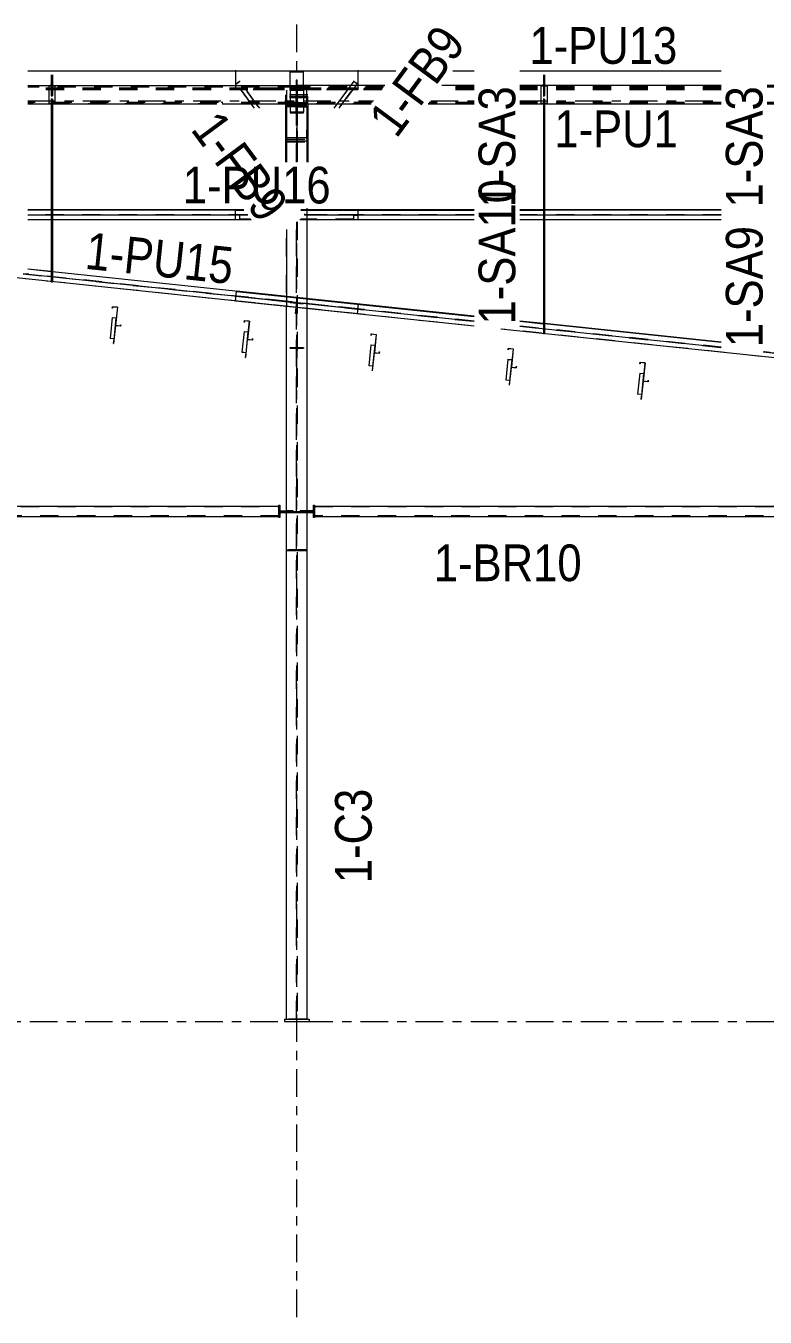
# Model space of a CAD drawing. Header units: millimetres. Extents: x -49 to 1122, y -181 to 639.
# Drawn here: x 793.6 to 874.1, y 427.7 to 568.4 of the extents above; entities that cross this region are included whole.
import ezdxf

# ---------------------------------------------------------------- set-up
doc = ezdxf.new("R2010")
doc.units = ezdxf.units.MM
for name, pattern in [('XKITLINE00', [0]), ('XKITLINE02', [4, 2, -2]), ('XKITLINE03', [6, 3, -1, 1, -1])]:
    doc.linetypes.add(name, pattern=pattern)
for name, color, linetype, lineweight in [('Part', 2, 'Continuous', 0), ('PartMark', 7, 'Continuous', 0), ('S-grid', 1, 'Continuous', 0)]:
    doc.layers.add(name, color=color, linetype=linetype, lineweight=lineweight)
doc.styles.add('ARIAL', font='ARIAL.TTF')

# ---------------------------------------------------------------- blocks, each defined once
blk = doc.blocks.new('*A280')
at = {"layer": 'Part'}
blk.add_hatch(color=3, dxfattribs=at).paths.add_polyline_path([(861.3, 529.63), (861.32, 529.77), (861.34, 529.77), (861.32, 529.61), (860.77, 529.66), (860.98, 531.66), (860.47, 531.71), (860.45, 531.56), (860.43, 531.57), (860.45, 531.73), (861, 531.67), (860.79, 529.68)], flags=17)
blk = doc.blocks.new('*A281')
at = {"layer": 'Part'}
blk.add_hatch(color=3, dxfattribs=at).paths.add_polyline_path([(846.94, 531.14), (846.95, 531.29), (846.97, 531.29), (846.96, 531.12), (846.4, 531.18), (846.61, 533.17), (846.1, 533.23), (846.09, 533.08), (846.07, 533.08), (846.08, 533.25), (846.64, 533.19), (846.43, 531.2)], flags=17)
blk = doc.blocks.new('*A282')
at = {"layer": 'Part'}
blk.add_hatch(color=3, dxfattribs=at).paths.add_polyline_path([(832.02, 532.72), (832.04, 532.86), (832.06, 532.86), (832.04, 532.69), (831.49, 532.75), (831.7, 534.74), (831.18, 534.8), (831.17, 534.65), (831.15, 534.65), (831.17, 534.82), (831.72, 534.76), (831.51, 532.77)], flags=17)
blk = doc.blocks.new('*A283')
at = {"layer": 'Part'}
blk.add_hatch(color=3, dxfattribs=at).paths.add_polyline_path([(818.21, 534.17), (818.22, 534.32), (818.24, 534.32), (818.23, 534.15), (817.67, 534.21), (817.88, 536.2), (817.37, 536.26), (817.36, 536.11), (817.34, 536.11), (817.35, 536.28), (817.91, 536.22), (817.7, 534.23)], flags=17)
blk = doc.blocks.new('*A284')
at = {"layer": 'Part'}
blk.add_hatch(color=3, dxfattribs=at).paths.add_polyline_path([(803.84, 535.69), (803.86, 535.83), (803.88, 535.83), (803.86, 535.67), (803.31, 535.73), (803.52, 537.72), (803.01, 537.77), (802.99, 537.62), (802.97, 537.63), (802.99, 537.79), (803.54, 537.73), (803.33, 535.74)], flags=17)
blk = doc.blocks.new('*A388')
at = {"layer": 'Part'}
blk.add_hatch(color=3, dxfattribs=at).paths.add_polyline_path([(802.72, 534.33), (802.72, 534.36), (803.16, 534.31), (803.1, 533.78), (803.08, 533.78), (803.14, 534.29)], flags=17)
blk = doc.blocks.new('*A412')
at = {"layer": 'Part'}
blk.add_hatch(color=3, dxfattribs=at).paths.add_polyline_path([(817.08, 532.82), (817.08, 532.84), (817.52, 532.8), (817.47, 532.26), (817.45, 532.26), (817.5, 532.77)], flags=17)
blk = doc.blocks.new('*A413')
at = {"layer": 'Part'}
blk.add_hatch(color=3, dxfattribs=at).paths.add_polyline_path([(830.89, 531.36), (830.9, 531.39), (831.34, 531.34), (831.28, 530.81), (831.26, 530.81), (831.31, 531.32)], flags=17)
blk = doc.blocks.new('*A414')
at = {"layer": 'Part'}
blk.add_hatch(color=3, dxfattribs=at).paths.add_polyline_path([(845.81, 529.79), (845.81, 529.81), (846.25, 529.77), (846.2, 529.23), (846.18, 529.23), (846.23, 529.74)], flags=17)
blk = doc.blocks.new('*A415')
at = {"layer": 'Part'}
blk.add_hatch(color=3, dxfattribs=at).paths.add_polyline_path([(860.17, 528.27), (860.18, 528.3), (860.62, 528.25), (860.56, 527.72), (860.54, 527.72), (860.59, 528.23)], flags=17)
blk = doc.blocks.new('*A1700')
at = {"layer": 'S-grid', "color": 1, "linetype": 'XKITLINE03', "lineweight": 0}
for p, q in [((793.77, 560.22), (831.42, 560.22)), ((837.64, 560.22), (842.36, 560.22)), ((847.36, 560.22), (869.29, 560.22))]:
    blk.add_line(p, q, dxfattribs=at)
blk = doc.blocks.new('*A1701')
at = {"layer": 'S-grid', "color": 1, "linetype": 'XKITLINE03', "lineweight": 0}
blk.add_line((-10, 459.94), (1095.78, 459.94), dxfattribs=at)
blk = doc.blocks.new('*A1703')
at = {"layer": 'S-grid', "color": 1, "linetype": 'XKITLINE03', "lineweight": 0}
for p, q in [((793.77, 560.22), (831.42, 560.22)), ((837.64, 560.22), (842.36, 560.22)), ((847.36, 560.22), (869.29, 560.22))]:
    blk.add_line(p, q, dxfattribs=at)
blk = doc.blocks.new('*A1704')
at = {"layer": 'S-grid', "color": 1, "linetype": 'XKITLINE03', "lineweight": 0}
blk.add_line((-10, 459.94), (1096.06, 459.94), dxfattribs=at)
blk = doc.blocks.new('*A1716')
at = {"layer": 'Part', "color": 2, "linetype": 'XKITLINE00', "lineweight": 0}
for p, q in [((860.43, 531.57), (860.45, 531.73)), ((860.45, 531.73), (861, 531.67)), ((860.47, 531.71), (860.45, 531.56)), ((860.98, 531.66), (860.47, 531.71)), ((860.45, 531.56), (860.43, 531.57)), ((860.98, 531.66), (860.77, 529.66)), ((861, 531.67), (860.79, 529.68)), ((861.32, 529.61), (860.77, 529.66)), ((860.79, 529.68), (861.3, 529.63)), ((861.3, 529.63), (861.32, 529.77)), ((861.32, 529.77), (861.34, 529.77)), ((861.34, 529.77), (861.32, 529.61))]:
    blk.add_line(p, q, dxfattribs=at)
blk = doc.blocks.new('*A1717')
at = {"layer": 'Part', "color": 2, "linetype": 'XKITLINE00', "lineweight": 0}
for p, q in [((846.07, 533.08), (846.08, 533.25)), ((846.08, 533.25), (846.64, 533.19)), ((846.1, 533.23), (846.09, 533.08)), ((846.61, 533.17), (846.1, 533.23)), ((846.61, 533.17), (846.4, 531.18)), ((846.64, 533.19), (846.43, 531.2)), ((846.09, 533.08), (846.07, 533.08)), ((846.96, 531.12), (846.4, 531.18)), ((846.43, 531.2), (846.94, 531.14)), ((846.94, 531.14), (846.95, 531.29)), ((846.95, 531.29), (846.97, 531.29)), ((846.97, 531.29), (846.96, 531.12))]:
    blk.add_line(p, q, dxfattribs=at)
blk = doc.blocks.new('*A1718')
at = {"layer": 'Part', "color": 2, "linetype": 'XKITLINE00', "lineweight": 0}
for p, q in [((831.15, 534.65), (831.17, 534.82)), ((831.17, 534.65), (831.15, 534.65)), ((831.17, 534.82), (831.72, 534.76)), ((831.18, 534.8), (831.17, 534.65)), ((831.7, 534.74), (831.18, 534.8)), ((831.7, 534.74), (831.49, 532.75)), ((831.72, 534.76), (831.51, 532.77)), ((832.04, 532.69), (831.49, 532.75)), ((831.51, 532.77), (832.02, 532.72)), ((832.02, 532.72), (832.04, 532.86)), ((832.04, 532.86), (832.06, 532.86)), ((832.06, 532.86), (832.04, 532.69))]:
    blk.add_line(p, q, dxfattribs=at)
blk = doc.blocks.new('*A1719')
at = {"layer": 'Part', "color": 2, "linetype": 'XKITLINE00', "lineweight": 0}
for p, q in [((817.34, 536.11), (817.35, 536.28)), ((817.36, 536.11), (817.34, 536.11)), ((817.35, 536.28), (817.91, 536.22)), ((817.37, 536.26), (817.36, 536.11)), ((817.88, 536.2), (817.37, 536.26)), ((817.88, 536.2), (817.67, 534.21)), ((817.91, 536.22), (817.7, 534.23)), ((818.23, 534.15), (817.67, 534.21)), ((817.7, 534.23), (818.21, 534.17)), ((818.21, 534.17), (818.22, 534.32)), ((818.22, 534.32), (818.24, 534.32)), ((818.24, 534.32), (818.23, 534.15))]:
    blk.add_line(p, q, dxfattribs=at)
blk = doc.blocks.new('*A1720')
at = {"layer": 'Part', "color": 2, "linetype": 'XKITLINE00', "lineweight": 0}
for p, q in [((802.97, 537.63), (802.99, 537.79)), ((802.99, 537.62), (802.97, 537.63)), ((802.99, 537.79), (803.54, 537.73)), ((803.01, 537.77), (802.99, 537.62)), ((803.52, 537.72), (803.01, 537.77)), ((803.52, 537.72), (803.31, 535.73)), ((803.54, 537.73), (803.33, 535.74)), ((803.86, 535.67), (803.31, 535.73)), ((803.33, 535.74), (803.84, 535.69)), ((803.84, 535.69), (803.86, 535.83)), ((803.86, 535.83), (803.88, 535.83)), ((803.88, 535.83), (803.86, 535.67))]:
    blk.add_line(p, q, dxfattribs=at)
blk = doc.blocks.new('*A2128')
at = {"layer": 'Part', "color": 2, "linetype": 'XKITLINE00', "lineweight": 0}
for p, q in [((829.63, 537), (742.02, 546.24)), ((796.32, 541.61), (793.77, 541.88)), ((796.32, 541.59), (793.77, 541.86)), ((829.74, 538.08), (796.46, 541.59)), ((829.74, 538.06), (796.46, 541.57)), ((793.47, 541.37), (829.69, 537.55)), ((829.74, 538.06), (829.63, 537)), ((829.74, 538.08), (829.74, 538.06))]:
    blk.add_line(p, q, dxfattribs=at)
at = {"layer": 'Part', "color": 7, "linetype": 'XKITLINE02', "lineweight": 0}
for p, q in [((829.63, 537.02), (742.04, 546.25)), ((796.46, 541.59), (796.32, 541.61)), ((796.46, 541.57), (796.32, 541.59)), ((793.27, 541.37), (829.68, 537.53)), ((829.68, 537.53), (793.27, 541.37)), ((829.69, 537.55), (793.47, 541.37))]:
    blk.add_line(p, q, dxfattribs=at)
blk = doc.blocks.new('*A2129')
at = {"layer": 'Part', "color": 2, "linetype": 'XKITLINE00', "lineweight": 0}
for p, q in [((793.77, 563.49), (829.72, 563.49)), ((829.72, 563.54), (829.72, 563.49)), ((829.72, 563.49), (829.72, 561.88))]:
    blk.add_line(p, q, dxfattribs=at)
at = {"layer": 'Part', "color": 7, "linetype": 'XKITLINE02', "lineweight": 0}
for p, q in [((793.77, 563.47), (829.72, 563.47)), ((829.72, 561.59), (793.77, 561.59)), ((829.72, 561.59), (793.77, 561.59)), ((829.72, 561.5), (793.77, 561.5)), ((829.72, 561.48), (793.77, 561.48)), ((829.72, 561.45), (793.77, 561.45)), ((829.72, 561.42), (793.77, 561.42)), ((829.72, 561.88), (829.72, 561.42))]:
    blk.add_line(p, q, dxfattribs=at)
blk = doc.blocks.new('*A2130')
at = {"layer": 'Part', "color": 2, "linetype": 'XKITLINE00', "lineweight": 0}
for p, q in [((796.32, 548.33), (793.77, 548.33)), ((796.32, 548.31), (793.77, 548.31)), ((793.77, 547.8), (817.67, 547.8)), ((818.09, 547.24), (793.77, 547.24)), ((817.28, 548.33), (796.46, 548.33)), ((817.29, 548.31), (796.46, 548.31)), ((829.72, 547.24), (823.38, 547.24)), ((829.72, 548.33), (823.5, 548.33)), ((829.72, 548.31), (823.51, 548.31)), ((823.9, 547.8), (829.72, 547.8)), ((829.72, 548.33), (829.72, 548.31)), ((829.72, 548.31), (829.72, 547.24))]:
    blk.add_line(p, q, dxfattribs=at)
at = {"layer": 'Part', "color": 7, "linetype": 'XKITLINE02', "lineweight": 0}
for p, q in [((796.46, 548.33), (793.77, 548.33)), ((817.67, 547.8), (793.77, 547.8)), ((793.77, 547.78), (817.69, 547.78)), ((817.69, 547.78), (793.77, 547.78)), ((818.07, 547.26), (793.77, 547.26)), ((796.46, 548.31), (796.32, 548.31)), ((829.72, 547.26), (823.41, 547.26)), ((829.72, 547.8), (823.9, 547.8)), ((823.91, 547.78), (829.72, 547.78)), ((829.72, 547.78), (823.91, 547.78))]:
    blk.add_line(p, q, dxfattribs=at)
blk = doc.blocks.new('*A2131')
at = {"layer": 'Part', "color": 2, "linetype": 'XKITLINE00', "lineweight": 0}
for p, q in [((744.99, 516.06), (821.12, 516.06)), ((744.99, 514.94), (821.12, 514.94))]:
    blk.add_line(p, q, dxfattribs=at)
at = {"layer": 'Part', "color": 7, "linetype": 'XKITLINE02', "lineweight": 0}
for p, q in [((744.99, 516.06), (744.99, 514.94)), ((744.99, 516.01), (821.12, 516.01)), ((821.12, 514.99), (744.99, 514.99)), ((821.12, 516.06), (821.12, 514.94))]:
    blk.add_line(p, q, dxfattribs=at)
blk = doc.blocks.new('*A2132')
at = {"layer": 'Part', "color": 2, "linetype": 'XKITLINE00', "lineweight": 0}
for p, q in [((743.11, 561.88), (743.11, 561.75)), ((743.11, 561.88), (752.64, 561.88)), ((758.87, 561.88), (762.11, 561.88)), ((767.11, 561.88), (788.77, 561.88)), ((793.77, 561.88), (823, 561.88)), ((823, 561.88), (823, 561.75)), ((751.15, 559.86), (743.78, 559.86)), ((762.11, 559.86), (757.37, 559.86)), ((788.77, 559.86), (767.11, 559.86)), ((814.32, 559.86), (793.77, 559.86)), ((822.33, 559.86), (814.97, 559.86))]:
    blk.add_line(p, q, dxfattribs=at)
at = {"layer": 'Part', "color": 7, "linetype": 'XKITLINE02', "lineweight": 0}
for p, q in [((752.63, 561.86), (743.11, 561.86)), ((743.11, 561.75), (743.11, 559.86)), ((752.52, 561.71), (743.11, 561.71)), ((762.11, 561.71), (758.74, 561.71)), ((762.11, 561.86), (758.85, 561.86)), ((788.77, 561.86), (767.11, 561.86)), ((788.77, 561.71), (767.11, 561.71)), ((823, 561.86), (793.77, 561.86)), ((823, 561.71), (793.77, 561.71)), ((823, 561.75), (823, 559.86)), ((751.27, 560.02), (743.11, 560.02)), ((751.16, 559.88), (743.11, 559.88)), ((743.78, 559.86), (743.11, 559.86)), ((762.11, 559.88), (757.38, 559.88)), ((762.11, 560.02), (757.49, 560.02)), ((788.77, 560.02), (767.11, 560.02)), ((788.77, 559.88), (767.11, 559.88)), ((814.55, 560.02), (793.77, 560.02)), ((814.35, 559.88), (793.77, 559.88)), ((823, 560.02), (814.84, 560.02)), ((823, 559.88), (814.95, 559.88)), ((823, 559.86), (822.33, 559.86))]:
    blk.add_line(p, q, dxfattribs=at)
blk = doc.blocks.new('*A2229')
at = {"layer": 'Part', "color": 2, "linetype": 'XKITLINE00', "lineweight": 0}
for p, q in [((802.96, 536.62), (802.72, 534.33)), ((802.96, 536.62), (803.4, 536.57)), ((803.31, 535.73), (803.1, 533.78)), ((802.72, 534.36), (803.16, 534.31)), ((803.14, 534.29), (802.72, 534.33)), ((803.14, 534.29), (803.08, 533.78)), ((803.08, 533.78), (803.1, 533.78))]:
    blk.add_line(p, q, dxfattribs=at)
at = {"layer": 'Part', "color": 7, "linetype": 'XKITLINE02', "lineweight": 0}
for p, q in [((802.95, 536.6), (803.37, 536.56)), ((803.37, 536.56), (803.14, 534.29)), ((803.4, 536.57), (803.31, 535.73)), ((803.34, 536.21), (803.36, 536.21))]:
    blk.add_line(p, q, dxfattribs=at)
blk = doc.blocks.new('*A2230')
at = {"layer": 'Part', "color": 2, "linetype": 'XKITLINE00', "lineweight": 0}
for p, q in [((796.32, 548.34), (796.32, 547.8)), ((796.34, 548.34), (796.32, 548.34)), ((796.32, 548.34), (796.34, 548.33)), ((796.32, 547.24), (796.32, 541.07)), ((796.39, 548.35), (796.34, 548.34)), ((796.34, 548.33), (796.39, 548.33)), ((796.44, 548.34), (796.39, 548.35)), ((796.39, 548.33), (796.44, 548.33)), ((796.44, 548.33), (796.46, 548.34)), ((796.46, 548.34), (796.44, 548.34)), ((796.46, 548.34), (796.46, 547.8)), ((796.46, 547.24), (796.46, 541.05)), ((796.32, 540.5), (796.32, 540.51)), ((796.34, 540.49), (796.32, 540.5)), ((796.39, 540.49), (796.34, 540.49)), ((796.44, 540.49), (796.39, 540.49)), ((796.44, 540.49), (796.44, 540.5))]:
    blk.add_line(p, q, dxfattribs=at)
at = {"layer": 'Part', "color": 7, "linetype": 'XKITLINE02', "lineweight": 0}
for p, q in [((796.32, 547.8), (796.32, 547.24)), ((796.46, 547.8), (796.46, 547.24)), ((796.32, 541.07), (796.32, 540.51)), ((796.32, 540.5), (796.34, 540.51)), ((796.34, 540.51), (796.39, 540.51)), ((796.39, 540.51), (796.44, 540.51)), ((796.44, 540.51), (796.46, 540.5)), ((796.44, 540.5), (796.46, 540.5)), ((796.46, 541.05), (796.46, 540.5))]:
    blk.add_line(p, q, dxfattribs=at)
blk = doc.blocks.new('*A2246')
at = {"layer": 'Part', "color": 7, "linetype": 'XKITLINE02', "lineweight": 0}
for p, q in [((796.32, 561.89), (796.32, 562.04)), ((796.34, 561.94), (796.32, 561.89)), ((796.32, 561.89), (796.34, 561.85)), ((796.39, 561.96), (796.34, 561.94)), ((796.34, 561.85), (796.39, 561.83)), ((796.44, 561.94), (796.39, 561.96)), ((796.39, 561.83), (796.44, 561.85)), ((796.46, 561.89), (796.44, 561.94)), ((796.44, 561.85), (796.46, 561.89)), ((796.46, 561.89), (796.46, 562.04))]:
    blk.add_line(p, q, dxfattribs=at)
blk = doc.blocks.new('*A2250')
at = {"layer": 'Part', "color": 7, "linetype": 'XKITLINE02', "lineweight": 0}
for p, q in [((796.32, 563.04), (796.32, 562.98)), ((796.46, 563.04), (796.46, 562.98)), ((796.32, 561.88), (796.32, 560.79)), ((796.46, 561.88), (796.46, 560.79)), ((796.34, 560.84), (796.32, 560.79)), ((796.32, 560.79), (796.34, 560.74)), ((796.39, 560.85), (796.34, 560.84)), ((796.34, 560.74), (796.39, 560.72)), ((796.44, 560.84), (796.39, 560.85)), ((796.39, 560.72), (796.44, 560.74)), ((796.46, 560.79), (796.44, 560.84)), ((796.44, 560.74), (796.46, 560.79))]:
    blk.add_line(p, q, dxfattribs=at)
at = {"layer": 'Part', "color": 2, "linetype": 'XKITLINE00', "lineweight": 0}
for p, q in [((796.32, 562.98), (796.32, 561.88)), ((796.46, 562.98), (796.46, 561.88))]:
    blk.add_line(p, q, dxfattribs=at)
blk = doc.blocks.new('*A2251')
at = {"layer": 'Part', "color": 7, "linetype": 'XKITLINE02', "lineweight": 0}
for p, q in [((796.32, 560.41), (796.32, 559.86)), ((796.34, 560.41), (796.32, 560.41)), ((796.32, 560.41), (796.34, 560.4)), ((796.39, 560.42), (796.34, 560.41)), ((796.34, 560.4), (796.39, 560.4)), ((796.44, 560.41), (796.39, 560.42)), ((796.39, 560.4), (796.44, 560.4)), ((796.44, 560.4), (796.46, 560.41)), ((796.46, 560.41), (796.44, 560.41)), ((796.46, 560.41), (796.46, 559.86)), ((796.32, 548.34), (796.32, 547.24)), ((796.34, 547.23), (796.32, 547.24)), ((796.32, 547.24), (796.34, 547.24)), ((796.34, 547.24), (796.39, 547.24)), ((796.39, 547.23), (796.34, 547.23)), ((796.39, 547.24), (796.44, 547.24)), ((796.44, 547.23), (796.39, 547.23)), ((796.46, 547.24), (796.44, 547.23)), ((796.44, 547.24), (796.46, 547.24)), ((796.46, 548.34), (796.46, 547.24))]:
    blk.add_line(p, q, dxfattribs=at)
at = {"layer": 'Part', "color": 2, "linetype": 'XKITLINE00', "lineweight": 0}
for p, q in [((796.32, 559.86), (796.32, 548.34)), ((796.46, 559.86), (796.46, 548.34))]:
    blk.add_line(p, q, dxfattribs=at)
blk = doc.blocks.new('*A2252')
at = {"layer": 'Part', "color": 7, "linetype": 'XKITLINE02', "lineweight": 0}
for p, q in [((796.72, 561.82), (796.06, 561.82)), ((796.06, 561.82), (796.06, 559.91)), ((796.72, 561.82), (796.72, 559.91)), ((796.72, 559.91), (796.06, 559.91))]:
    blk.add_line(p, q, dxfattribs=at)
blk = doc.blocks.new('*A2346')
at = {"layer": 'S-grid', "color": 1, "linetype": 'XKITLINE03', "lineweight": 0}
for p, q in [((823.06, 553.53), (823.06, 621.33)), ((823.06, 427.72), (823.06, 547))]:
    blk.add_line(p, q, dxfattribs=at)
blk = doc.blocks.new('*A2347')
at = {"layer": 'Part', "color": 7, "linetype": 'XKITLINE02', "lineweight": 0}
for p, q in [((821.94, 561.39), (821.94, 559.86)), ((823.01, 561.25), (823.01, 556.18)), ((823.1, 556.18), (823.1, 561.25)), ((824.17, 559.86), (824.17, 561.39)), ((824.17, 559.99), (821.94, 559.99)), ((821.94, 559.86), (823.01, 559.86)), ((823.1, 559.86), (824.17, 559.86)), ((821.94, 556.05), (821.94, 557.07)), ((824.17, 556.05), (824.17, 557.07)), ((823.01, 556.18), (821.94, 556.18)), ((821.94, 556.05), (824.17, 556.05)), ((824.17, 556.18), (823.1, 556.18))]:
    blk.add_line(p, q, dxfattribs=at)
blk = doc.blocks.new('*A2348')
at = {"layer": 'Part', "color": 2, "linetype": 'XKITLINE00', "lineweight": 0}
for p, q in [((821.94, 559.68), (821.94, 553.53)), ((822.33, 559.68), (821.94, 559.68)), ((824.17, 559.68), (823.78, 559.68)), ((824.17, 559.68), (824.17, 553.53)), ((824.17, 548.53), (824.17, 548.33)), ((824.17, 547.24), (824.17, 538.67)), ((821.94, 546.18), (821.94, 538.9)), ((821.94, 460.17), (821.94, 537.81)), ((824.17, 537.57), (824.17, 460.17))]:
    blk.add_line(p, q, dxfattribs=at)
at = {"layer": 'Part', "color": 7, "linetype": 'XKITLINE02', "lineweight": 0}
for p, q in [((823.01, 559.55), (821.94, 559.55)), ((823.78, 559.68), (822.33, 559.68)), ((823.01, 553.53), (823.01, 559.55)), ((823.11, 559.55), (823.11, 553.53)), ((823.11, 559.55), (824.17, 559.55)), ((821.94, 555.86), (823.01, 555.86)), ((821.94, 555.73), (824.17, 555.73)), ((823.11, 555.86), (824.17, 555.86)), ((824.17, 548.33), (824.17, 547.24)), ((823.01, 460.17), (823.01, 546.97)), ((823.11, 547.04), (823.11, 460.17)), ((821.94, 538.9), (821.94, 537.81)), ((824.17, 538.67), (824.17, 537.57)), ((824.17, 460.17), (821.94, 460.17))]:
    blk.add_line(p, q, dxfattribs=at)
blk = doc.blocks.new('*A2349')
at = {"layer": 'Part', "color": 7, "linetype": 'XKITLINE02', "lineweight": 0}
for p, q in [((823.01, 556.93), (823.01, 553.53)), ((823.01, 556.07), (823.1, 556.07)), ((823.01, 555.95), (823.1, 555.95)), ((823.1, 556.93), (823.1, 553.53)), ((821.94, 553.94), (821.94, 553.53)), ((824.17, 553.94), (824.17, 553.53))]:
    blk.add_line(p, q, dxfattribs=at)
blk = doc.blocks.new('*A2350')
at = {"layer": 'Part', "color": 7, "linetype": 'XKITLINE02', "lineweight": 0}
for p, q in [((821.83, 560.88), (821.83, 553.53)), ((824.28, 560.88), (821.83, 560.88)), ((824.28, 560.7), (821.83, 560.7)), ((824.28, 553.53), (824.28, 560.88))]:
    blk.add_line(p, q, dxfattribs=at)
blk = doc.blocks.new('*A2351')
at = {"layer": 'Part', "color": 7, "linetype": 'XKITLINE02', "lineweight": 0}
for p, q in [((821.83, 560.7), (821.83, 559.86)), ((824.28, 560.7), (821.83, 560.7)), ((824.28, 560.53), (821.83, 560.53)), ((824.28, 559.86), (824.28, 560.7))]:
    blk.add_line(p, q, dxfattribs=at)
at = {"layer": 'Part', "color": 2, "linetype": 'XKITLINE00', "lineweight": 0}
for p, q in [((821.83, 559.86), (821.83, 553.53)), ((824.28, 559.86), (824.28, 553.53))]:
    blk.add_line(p, q, dxfattribs=at)
blk = doc.blocks.new('*A2352')
at = {"layer": 'Part', "color": 7, "linetype": 'XKITLINE02', "lineweight": 0}
for p, q in [((849.91, 560.41), (849.91, 559.86)), ((849.93, 560.41), (849.91, 560.41)), ((849.91, 560.41), (849.93, 560.4)), ((849.98, 560.42), (849.93, 560.41)), ((849.93, 560.4), (849.98, 560.4)), ((850.03, 560.41), (849.98, 560.42)), ((849.98, 560.4), (850.03, 560.4)), ((850.03, 560.4), (850.05, 560.41)), ((850.05, 560.41), (850.03, 560.41)), ((850.05, 560.41), (850.05, 559.86)), ((849.91, 548.34), (849.91, 547.24)), ((849.93, 547.23), (849.91, 547.24)), ((849.91, 547.24), (849.93, 547.24)), ((849.93, 547.24), (849.98, 547.24)), ((849.98, 547.23), (849.93, 547.23)), ((849.98, 547.24), (850.03, 547.24)), ((850.03, 547.23), (849.98, 547.23)), ((850.05, 547.24), (850.03, 547.23)), ((850.03, 547.24), (850.05, 547.24)), ((850.05, 548.34), (850.05, 547.24))]:
    blk.add_line(p, q, dxfattribs=at)
at = {"layer": 'Part', "color": 2, "linetype": 'XKITLINE00', "lineweight": 0}
for p, q in [((849.91, 559.86), (849.91, 548.34)), ((850.05, 559.86), (850.05, 548.34))]:
    blk.add_line(p, q, dxfattribs=at)
blk = doc.blocks.new('*A2416')
at = {"layer": 'Part', "color": 2, "linetype": 'XKITLINE00', "lineweight": 0}
for p, q in [((816.37, 538.4), (816.48, 539.46)), ((816.43, 538.95), (842.36, 536.21)), ((842.36, 536.75), (816.48, 539.48)), ((816.48, 539.48), (816.48, 539.46)), ((816.48, 539.46), (842.36, 536.73)), ((842.36, 535.65), (816.37, 538.4)), ((849.91, 535.95), (847.36, 536.22)), ((847.36, 536.2), (849.91, 535.93)), ((869.29, 533.91), (850.05, 535.94)), ((869.29, 533.89), (850.05, 535.92)), ((909.37, 528.59), (845.29, 535.35)), ((847.36, 535.68), (869.29, 533.37)), ((874.03, 532.87), (910.39, 529.04))]:
    blk.add_line(p, q, dxfattribs=at)
at = {"layer": 'Part', "color": 7, "linetype": 'XKITLINE02', "lineweight": 0}
for p, q in [((816.42, 538.93), (842.36, 536.19)), ((842.36, 536.19), (816.42, 538.93)), ((842.36, 536.21), (816.43, 538.95)), ((842.36, 535.67), (816.37, 538.42)), ((850.05, 535.94), (849.91, 535.95)), ((850.05, 535.92), (849.91, 535.93)), ((909.41, 528.6), (845.48, 535.35)), ((869.29, 533.37), (847.36, 535.68)), ((847.36, 535.66), (869.29, 533.35)), ((869.29, 533.35), (847.36, 535.66)), ((873.84, 532.87), (910.35, 529.02)), ((910.35, 529.02), (873.84, 532.87)), ((910.39, 529.04), (874.03, 532.87))]:
    blk.add_line(p, q, dxfattribs=at)
blk = doc.blocks.new('*A2417')
at = {"layer": 'Part', "color": 2, "linetype": 'XKITLINE00', "lineweight": 0}
for p, q in [((817.28, 548.33), (816.39, 548.33)), ((816.39, 548.33), (816.39, 548.31)), ((816.39, 547.24), (816.39, 548.31)), ((816.39, 548.31), (817.29, 548.31)), ((816.39, 547.8), (817.67, 547.8)), ((818.09, 547.24), (816.39, 547.24)), ((842.36, 547.24), (823.38, 547.24)), ((842.36, 548.33), (823.5, 548.33)), ((823.51, 548.31), (842.36, 548.31)), ((823.9, 547.8), (842.36, 547.8)), ((849.91, 548.33), (847.36, 548.33)), ((847.36, 548.31), (849.91, 548.31)), ((847.36, 547.8), (869.29, 547.8)), ((869.29, 547.24), (847.36, 547.24)), ((869.29, 548.33), (850.05, 548.33)), ((869.29, 548.31), (850.05, 548.31))]:
    blk.add_line(p, q, dxfattribs=at)
at = {"layer": 'Part', "color": 7, "linetype": 'XKITLINE02', "lineweight": 0}
for p, q in [((817.67, 547.8), (816.39, 547.8)), ((816.39, 547.78), (817.69, 547.78)), ((817.69, 547.78), (816.39, 547.78)), ((818.07, 547.26), (816.39, 547.26)), ((842.36, 547.26), (823.41, 547.26)), ((842.36, 547.8), (823.9, 547.8)), ((823.91, 547.78), (842.36, 547.78)), ((842.36, 547.78), (823.91, 547.78)), ((869.29, 547.8), (847.36, 547.8)), ((847.36, 547.78), (869.29, 547.78)), ((869.29, 547.78), (847.36, 547.78)), ((869.29, 547.26), (847.36, 547.26)), ((869.29, 548.33), (849.91, 548.33)), ((850.05, 548.33), (849.91, 548.33)), ((850.05, 548.31), (849.91, 548.31))]:
    blk.add_line(p, q, dxfattribs=at)
blk = doc.blocks.new('*A2418')
at = {"layer": 'Part', "color": 2, "linetype": 'XKITLINE00', "lineweight": 0}
for p, q in [((824.99, 516.06), (901.89, 516.06)), ((824.99, 514.94), (901.89, 514.94))]:
    blk.add_line(p, q, dxfattribs=at)
at = {"layer": 'Part', "color": 7, "linetype": 'XKITLINE02', "lineweight": 0}
for p, q in [((824.99, 516.06), (824.99, 514.94)), ((824.99, 516.01), (901.89, 516.01)), ((901.89, 514.99), (824.99, 514.99)), ((901.89, 516.06), (901.89, 514.94))]:
    blk.add_line(p, q, dxfattribs=at)
blk = doc.blocks.new('*A2419')
at = {"layer": 'Part', "color": 2, "linetype": 'XKITLINE00', "lineweight": 0}
for p, q in [((817.32, 535.1), (817.08, 532.82)), ((817.32, 535.1), (817.76, 535.06)), ((817.67, 534.21), (817.47, 532.26)), ((817.08, 532.84), (817.52, 532.8)), ((817.5, 532.77), (817.08, 532.82)), ((817.5, 532.77), (817.45, 532.26)), ((817.45, 532.26), (817.47, 532.26))]:
    blk.add_line(p, q, dxfattribs=at)
at = {"layer": 'Part', "color": 7, "linetype": 'XKITLINE02', "lineweight": 0}
for p, q in [((817.32, 535.09), (817.74, 535.04)), ((817.74, 535.04), (817.5, 532.77)), ((817.76, 535.06), (817.67, 534.21)), ((817.7, 534.69), (817.72, 534.69))]:
    blk.add_line(p, q, dxfattribs=at)
blk = doc.blocks.new('*A2420')
at = {"layer": 'Part', "color": 2, "linetype": 'XKITLINE00', "lineweight": 0}
for p, q in [((822.33, 533.28), (822.33, 533.33)), ((822.33, 533.33), (823.78, 533.33)), ((822.33, 533.28), (822.33, 533.28)), ((823.78, 533.28), (822.33, 533.28)), ((823.78, 533.33), (823.78, 533.28)), ((823.78, 533.28), (823.78, 533.28))]:
    blk.add_line(p, q, dxfattribs=at)
at = {"layer": 'Part', "color": 7, "linetype": 'XKITLINE02', "lineweight": 0}
for p, q in [((822.33, 533.33), (823.78, 533.33)), ((822.33, 533.28), (823.78, 533.28))]:
    blk.add_line(p, q, dxfattribs=at)
blk = doc.blocks.new('*A2421')
at = {"layer": 'Part', "color": 2, "linetype": 'XKITLINE00', "lineweight": 0}
for p, q in [((823.03, 533.28), (823.03, 532.17)), ((823.08, 533.28), (823.08, 532.17)), ((823.03, 532.17), (823.08, 532.17))]:
    blk.add_line(p, q, dxfattribs=at)
at = {"layer": 'Part', "color": 7, "linetype": 'XKITLINE02', "lineweight": 0}
blk.add_line((823.03, 533.28), (823.08, 533.28), dxfattribs=at)
blk.add_line((823.03, 533.28), (823.08, 533.28), dxfattribs=at)
blk = doc.blocks.new('*A2422')
at = {"layer": 'Part', "color": 2, "linetype": 'XKITLINE00', "lineweight": 0}
for p, q in [((831.13, 533.65), (830.89, 531.36)), ((831.13, 533.65), (831.58, 533.6)), ((831.49, 532.75), (831.28, 530.81)), ((831.31, 531.32), (830.89, 531.36)), ((830.9, 531.39), (831.34, 531.34)), ((831.31, 531.32), (831.26, 530.81)), ((831.26, 530.81), (831.28, 530.81))]:
    blk.add_line(p, q, dxfattribs=at)
at = {"layer": 'Part', "color": 7, "linetype": 'XKITLINE02', "lineweight": 0}
for p, q in [((831.13, 533.63), (831.55, 533.58)), ((831.55, 533.58), (831.31, 531.32)), ((831.58, 533.6), (831.49, 532.75)), ((831.51, 533.24), (831.54, 533.23))]:
    blk.add_line(p, q, dxfattribs=at)
blk = doc.blocks.new('*A2423')
at = {"layer": 'Part', "color": 2, "linetype": 'XKITLINE00', "lineweight": 0}
for p, q in [((846.05, 532.07), (845.81, 529.79)), ((846.05, 532.07), (846.49, 532.03)), ((846.4, 531.18), (846.2, 529.23)), ((845.81, 529.81), (846.25, 529.77)), ((846.23, 529.74), (845.81, 529.79)), ((846.23, 529.74), (846.18, 529.23)), ((846.18, 529.23), (846.2, 529.23))]:
    blk.add_line(p, q, dxfattribs=at)
at = {"layer": 'Part', "color": 7, "linetype": 'XKITLINE02', "lineweight": 0}
for p, q in [((846.05, 532.05), (846.47, 532.01)), ((846.47, 532.01), (846.23, 529.74)), ((846.49, 532.03), (846.4, 531.18)), ((846.43, 531.66), (846.45, 531.66))]:
    blk.add_line(p, q, dxfattribs=at)
blk = doc.blocks.new('*A2424')
at = {"layer": 'Part', "color": 2, "linetype": 'XKITLINE00', "lineweight": 0}
for p, q in [((849.93, 548.35), (849.91, 548.34)), ((849.91, 548.34), (849.91, 547.8)), ((849.91, 548.34), (849.93, 548.34)), ((849.91, 547.24), (849.91, 535.42)), ((849.98, 548.35), (849.93, 548.35)), ((849.93, 548.34), (849.98, 548.34)), ((850.03, 548.35), (849.98, 548.35)), ((849.98, 548.34), (850.03, 548.34)), ((850.05, 548.34), (850.03, 548.35)), ((850.03, 548.34), (850.05, 548.34)), ((850.05, 548.34), (850.05, 547.8)), ((850.05, 547.24), (850.05, 535.4)), ((849.91, 534.86), (849.91, 534.85)), ((849.93, 534.84), (849.91, 534.85)), ((849.98, 534.84), (849.93, 534.84)), ((850.03, 534.84), (849.98, 534.84)), ((850.04, 534.84), (850.03, 534.84))]:
    blk.add_line(p, q, dxfattribs=at)
at = {"layer": 'Part', "color": 7, "linetype": 'XKITLINE02', "lineweight": 0}
for p, q in [((849.91, 547.8), (849.91, 547.24)), ((850.05, 547.8), (850.05, 547.24)), ((849.91, 535.42), (849.91, 534.86)), ((849.91, 534.85), (849.93, 534.85)), ((849.93, 534.85), (849.98, 534.85)), ((849.98, 534.85), (850.03, 534.85)), ((850.03, 534.85), (850.05, 534.85)), ((850.05, 534.85), (850.04, 534.84)), ((850.05, 535.4), (850.05, 534.85))]:
    blk.add_line(p, q, dxfattribs=at)
blk = doc.blocks.new('*A2425')
at = {"layer": 'Part', "color": 2, "linetype": 'XKITLINE00', "lineweight": 0}
for p, q in [((860.42, 530.56), (860.17, 528.27)), ((860.42, 530.56), (860.86, 530.51)), ((860.77, 529.66), (860.56, 527.72)), ((860.59, 528.23), (860.17, 528.27)), ((860.18, 528.3), (860.62, 528.25)), ((860.59, 528.23), (860.54, 527.72)), ((860.54, 527.72), (860.56, 527.72))]:
    blk.add_line(p, q, dxfattribs=at)
at = {"layer": 'Part', "color": 7, "linetype": 'XKITLINE02', "lineweight": 0}
for p, q in [((860.41, 530.54), (860.83, 530.5)), ((860.83, 530.5), (860.59, 528.23)), ((860.86, 530.51), (860.77, 529.66)), ((860.8, 530.15), (860.82, 530.15))]:
    blk.add_line(p, q, dxfattribs=at)
blk = doc.blocks.new('*A2429')
at = {"layer": 'Part', "color": 7, "linetype": 'XKITLINE02', "lineweight": 0}
for p, q in [((829.26, 547.33), (823.5, 547.33)), ((829.62, 547.78), (823.91, 547.78)), ((829.62, 547.76), (823.93, 547.76)), ((829.25, 547.78), (829.25, 547.33)), ((829.62, 547.78), (829.25, 547.78)), ((829.25, 547.33), (829.26, 547.33)), ((829.26, 547.33), (829.26, 547.76)), ((829.26, 547.76), (829.62, 547.76)), ((829.62, 547.76), (829.62, 547.78))]:
    blk.add_line(p, q, dxfattribs=at)
blk = doc.blocks.new('*A2430')
at = {"layer": 'Part', "color": 7, "linetype": 'XKITLINE02', "lineweight": 0}
for p, q in [((817.69, 547.78), (816.49, 547.78)), ((816.49, 547.78), (816.49, 547.76)), ((817.71, 547.76), (816.49, 547.76)), ((816.85, 547.33), (816.85, 547.76)), ((818.02, 547.33), (816.85, 547.33)), ((816.87, 547.33), (816.87, 547.78))]:
    blk.add_line(p, q, dxfattribs=at)
blk = doc.blocks.new('*A2431')
at = {"layer": 'Part', "color": 2, "linetype": 'XKITLINE00', "lineweight": 0}
for p, q in [((823.03, 546.98), (823.03, 546.61)), ((823.03, 546.61), (823.08, 546.61)), ((823.08, 546.61), (823.08, 547.02))]:
    blk.add_line(p, q, dxfattribs=at)
blk = doc.blocks.new('*A2433')
at = {"layer": 'Part', "color": 7, "linetype": 'XKITLINE02', "lineweight": 0}
for p, q in [((823.93, 547.83), (823.87, 547.83)), ((823.87, 547.83), (823.93, 547.83)), ((823.93, 547.78), (823.91, 547.78)), ((823.93, 547.78), (823.91, 547.78)), ((823.93, 547.83), (823.93, 547.83)), ((823.93, 547.83), (823.93, 547.78))]:
    blk.add_line(p, q, dxfattribs=at)
blk = doc.blocks.new('*A2459')
at = {"layer": 'Part', "color": 2, "linetype": 'XKITLINE00', "lineweight": 0}
for p, q in [((821.72, 460.17), (821.72, 459.94)), ((821.72, 460.17), (824.39, 460.17)), ((824.39, 460.17), (824.39, 459.94)), ((821.72, 459.94), (824.39, 459.94))]:
    blk.add_line(p, q, dxfattribs=at)
blk = doc.blocks.new('*A2460')
at = {"layer": 'Part', "color": 7, "linetype": 'XKITLINE02', "lineweight": 0}
for p, q in [((823.01, 553.53), (823.01, 555.63)), ((823.01, 555.63), (823.11, 555.63)), ((823.11, 555.63), (823.11, 553.53)), ((823.01, 555.57), (823.11, 555.57)), ((824.17, 548.53), (824.17, 511.27)), ((821.94, 511.27), (821.94, 546.18)), ((823.01, 511.29), (823.01, 546.97)), ((823.11, 547.04), (823.11, 511.29)), ((824.17, 511.29), (821.94, 511.29)), ((821.94, 511.27), (824.17, 511.27))]:
    blk.add_line(p, q, dxfattribs=at)
blk = doc.blocks.new('*A2461')
at = {"layer": 'Part', "color": 7, "linetype": 'XKITLINE02', "lineweight": 0}
for p, q in [((823.11, 511.29), (824.11, 511.29)), ((823.11, 511.18), (823.11, 511.29)), ((824.11, 511.18), (823.11, 511.18)), ((823.27, 511.29), (823.27, 511.18)), ((824.11, 511.29), (824.11, 511.18))]:
    blk.add_line(p, q, dxfattribs=at)
blk = doc.blocks.new('*A2462')
at = {"layer": 'Part', "color": 7, "linetype": 'XKITLINE02', "lineweight": 0}
for p, q in [((822.01, 511.29), (823.01, 511.29)), ((822.01, 511.18), (822.01, 511.29)), ((823.01, 511.18), (822.01, 511.18)), ((822.84, 511.29), (822.84, 511.18)), ((823.01, 511.29), (823.01, 511.18))]:
    blk.add_line(p, q, dxfattribs=at)
blk = doc.blocks.new('*A2463')
at = {"layer": 'Part', "color": 2, "linetype": 'XKITLINE00', "lineweight": 0}
for p, q in [((821.94, 515.44), (821.34, 515.44)), ((821.34, 515.33), (821.34, 515.44)), ((821.94, 515.33), (821.34, 515.33))]:
    blk.add_line(p, q, dxfattribs=at)
at = {"layer": 'Part', "color": 7, "linetype": 'XKITLINE02', "lineweight": 0}
for p, q in [((823.01, 515.44), (821.94, 515.44)), ((823.01, 515.33), (821.94, 515.33)), ((822.84, 515.44), (822.84, 515.33)), ((823.01, 515.44), (823.01, 515.33))]:
    blk.add_line(p, q, dxfattribs=at)
blk = doc.blocks.new('*A2464')
at = {"layer": 'Part', "color": 2, "linetype": 'XKITLINE00', "lineweight": 0}
for p, q in [((821.23, 515.44), (821.23, 515.56)), ((821.23, 515.56), (821.94, 515.56)), ((821.34, 515.44), (821.23, 515.44))]:
    blk.add_line(p, q, dxfattribs=at)
at = {"layer": 'Part', "color": 7, "linetype": 'XKITLINE02', "lineweight": 0}
for p, q in [((822.67, 515.44), (821.34, 515.44)), ((822.67, 515.56), (821.94, 515.56)), ((822.67, 515.44), (822.67, 515.56))]:
    blk.add_line(p, q, dxfattribs=at)
blk = doc.blocks.new('*A2465')
at = {"layer": 'Part', "color": 2, "linetype": 'XKITLINE00', "lineweight": 0}
for p, q in [((821.12, 514.83), (821.12, 516.17)), ((821.12, 516.17), (821.23, 516.17)), ((821.23, 514.83), (821.12, 514.83)), ((821.23, 516.17), (821.23, 514.83))]:
    blk.add_line(p, q, dxfattribs=at)
blk = doc.blocks.new('*A2466')
at = {"layer": 'Part', "color": 7, "linetype": 'XKITLINE02', "lineweight": 0}
for p, q in [((823.11, 515.44), (823.11, 515.33)), ((824.17, 515.44), (823.11, 515.44)), ((824.17, 515.33), (823.11, 515.33)), ((823.27, 515.44), (823.27, 515.33))]:
    blk.add_line(p, q, dxfattribs=at)
at = {"layer": 'Part', "color": 2, "linetype": 'XKITLINE00', "lineweight": 0}
for p, q in [((824.77, 515.44), (824.17, 515.44)), ((824.77, 515.33), (824.17, 515.33)), ((824.77, 515.44), (824.77, 515.33))]:
    blk.add_line(p, q, dxfattribs=at)
blk = doc.blocks.new('*A2467')
at = {"layer": 'Part', "color": 7, "linetype": 'XKITLINE02', "lineweight": 0}
for p, q in [((823.44, 515.56), (823.44, 515.44)), ((824.17, 515.56), (823.44, 515.56)), ((824.77, 515.44), (823.44, 515.44))]:
    blk.add_line(p, q, dxfattribs=at)
at = {"layer": 'Part', "color": 2, "linetype": 'XKITLINE00', "lineweight": 0}
for p, q in [((824.88, 515.56), (824.17, 515.56)), ((824.88, 515.44), (824.77, 515.44)), ((824.88, 515.56), (824.88, 515.44))]:
    blk.add_line(p, q, dxfattribs=at)
blk = doc.blocks.new('*A2468')
at = {"layer": 'Part', "color": 2, "linetype": 'XKITLINE00', "lineweight": 0}
for p, q in [((824.88, 514.83), (824.88, 516.17)), ((824.88, 516.17), (824.99, 516.17)), ((824.99, 514.83), (824.88, 514.83)), ((824.99, 516.17), (824.99, 514.83))]:
    blk.add_line(p, q, dxfattribs=at)
blk = doc.blocks.new('*A2469')
at = {"layer": 'Part', "color": 7, "linetype": 'XKITLINE02', "lineweight": 0}
for p, q in [((822.34, 538.3), (822.33, 538.25)), ((822.33, 538.25), (823.77, 538.1)), ((822.33, 538.25), (823.77, 538.1)), ((822.34, 538.3), (823.77, 538.15)), ((823.77, 538.15), (822.34, 538.3)), ((823.77, 538.1), (823.77, 538.15))]:
    blk.add_line(p, q, dxfattribs=at)
blk = doc.blocks.new('*A2470')
at = {"layer": 'Part', "color": 2, "linetype": 'XKITLINE00', "lineweight": 0}
for p, q in [((822.97, 537.7), (822.9, 537.07)), ((822.96, 537.06), (823.02, 537.69)), ((822.9, 537.07), (822.96, 537.06))]:
    blk.add_line(p, q, dxfattribs=at)
at = {"layer": 'Part', "color": 7, "linetype": 'XKITLINE02', "lineweight": 0}
for p, q in [((823.02, 538.18), (822.97, 537.7)), ((823.02, 538.18), (823.08, 538.17)), ((823.08, 538.17), (823.02, 538.18)), ((823.02, 537.69), (823.08, 538.17))]:
    blk.add_line(p, q, dxfattribs=at)
blk = doc.blocks.new('*A2474')
at = {"layer": 'Part', "color": 2, "linetype": 'XKITLINE00', "lineweight": 0}
for p, q in [((816.39, 563.54), (816.39, 561.88)), ((816.39, 563.49), (833.84, 563.49)), ((840.06, 563.49), (842.36, 563.49)), ((847.36, 563.49), (869.29, 563.49))]:
    blk.add_line(p, q, dxfattribs=at)
at = {"layer": 'Part', "color": 7, "linetype": 'XKITLINE02', "lineweight": 0}
for p, q in [((816.39, 563.47), (833.83, 563.47)), ((840.05, 563.47), (842.36, 563.47)), ((847.36, 563.47), (869.29, 563.47)), ((816.39, 561.88), (816.39, 561.42)), ((832.43, 561.59), (816.39, 561.59)), ((832.43, 561.59), (816.39, 561.59)), ((832.36, 561.5), (816.39, 561.5)), ((832.35, 561.48), (816.39, 561.48)), ((832.32, 561.45), (816.39, 561.45)), ((832.31, 561.42), (816.39, 561.42)), ((842.36, 561.42), (838.53, 561.42)), ((842.36, 561.45), (838.55, 561.45)), ((842.36, 561.48), (838.57, 561.48)), ((842.36, 561.5), (838.59, 561.5)), ((842.36, 561.59), (838.65, 561.59)), ((842.36, 561.59), (838.65, 561.59)), ((869.29, 561.59), (847.36, 561.59)), ((869.29, 561.59), (847.36, 561.59)), ((869.29, 561.5), (847.36, 561.5)), ((869.29, 561.48), (847.36, 561.48)), ((869.29, 561.45), (847.36, 561.45)), ((869.29, 561.42), (847.36, 561.42))]:
    blk.add_line(p, q, dxfattribs=at)
blk = doc.blocks.new('*A2475')
at = {"layer": 'Part', "color": 2, "linetype": 'XKITLINE00', "lineweight": 0}
for p, q in [((823.11, 561.88), (823.11, 561.75)), ((832.64, 561.88), (823.11, 561.88)), ((842.36, 561.88), (838.87, 561.88)), ((869.29, 561.88), (847.36, 561.88)), ((903, 561.88), (874.29, 561.88)), ((903, 561.88), (903, 559.86)), ((831.15, 559.86), (823.78, 559.86)), ((842.36, 559.86), (837.37, 559.86)), ((869.29, 559.86), (847.36, 559.86)), ((895.1, 559.86), (874.29, 559.86)), ((903, 559.86), (895.74, 559.86))]:
    blk.add_line(p, q, dxfattribs=at)
at = {"layer": 'Part', "color": 7, "linetype": 'XKITLINE02', "lineweight": 0}
for p, q in [((832.63, 561.86), (823.11, 561.86)), ((823.11, 561.75), (823.11, 559.86)), ((832.52, 561.71), (823.11, 561.71)), ((842.36, 561.71), (838.74, 561.71)), ((842.36, 561.86), (838.85, 561.86)), ((869.29, 561.86), (847.36, 561.86)), ((869.29, 561.71), (847.36, 561.71)), ((903, 561.86), (874.29, 561.86)), ((903, 561.71), (874.29, 561.71)), ((831.27, 560.02), (823.11, 560.02)), ((831.16, 559.88), (823.11, 559.88)), ((823.78, 559.86), (823.11, 559.86)), ((842.36, 559.88), (837.38, 559.88)), ((842.36, 560.02), (837.49, 560.02)), ((869.29, 560.02), (847.36, 560.02)), ((869.29, 559.88), (847.36, 559.88)), ((895.33, 560.02), (874.29, 560.02)), ((895.13, 559.88), (874.29, 559.88)), ((903, 560.02), (895.62, 560.02)), ((903, 559.88), (895.73, 559.88))]:
    blk.add_line(p, q, dxfattribs=at)
blk = doc.blocks.new('*A2476')
at = {"layer": 'Part', "color": 7, "linetype": 'XKITLINE02', "lineweight": 0}
for p, q in [((823.03, 561.38), (823.03, 562.48)), ((823.03, 562.48), (823.08, 562.48)), ((823.08, 561.38), (823.03, 561.38)), ((823.08, 562.48), (823.08, 561.38))]:
    blk.add_line(p, q, dxfattribs=at)
blk = doc.blocks.new('*A2477')
at = {"layer": 'Part', "color": 7, "linetype": 'XKITLINE02', "lineweight": 0}
for p, q in [((822.33, 561.37), (822.33, 563.37)), ((823.78, 563.37), (822.33, 563.37)), ((822.33, 563.36), (823.78, 563.36)), ((823.78, 561.37), (823.78, 563.37)), ((822.33, 561.38), (822.33, 561.37)), ((822.33, 561.38), (823.78, 561.38)), ((822.33, 561.37), (823.78, 561.37)), ((823.78, 561.37), (823.78, 561.38))]:
    blk.add_line(p, q, dxfattribs=at)
blk = doc.blocks.new('*A2478')
at = {"layer": 'Part', "color": 7, "linetype": 'XKITLINE02', "lineweight": 0}
for p, q in [((816.49, 562.08), (816.85, 562.34)), ((816.83, 562.33), (816.49, 562.08)), ((816.49, 562.08), (816.49, 562.08)), ((818.14, 559.86), (816.49, 562.08)), ((818.32, 559.61), (816.49, 562.08)), ((816.83, 562.33), (816.83, 562.36)), ((818.84, 559.61), (816.83, 562.33)), ((816.85, 562.34), (816.85, 562.38)), ((818.69, 559.86), (816.85, 562.34))]:
    blk.add_line(p, q, dxfattribs=at)
at = {"layer": 'Part', "color": 2, "linetype": 'XKITLINE00', "lineweight": 0}
for p, q in [((818.47, 559.4), (818.14, 559.86)), ((819.03, 559.4), (818.69, 559.86))]:
    blk.add_line(p, q, dxfattribs=at)
blk = doc.blocks.new('*A2479')
at = {"layer": 'Part', "color": 7, "linetype": 'XKITLINE02', "lineweight": 0}
for p, q in [((827.27, 559.61), (829.28, 562.33)), ((829.26, 562.34), (827.42, 559.86)), ((827.79, 559.61), (829.62, 562.08)), ((829.62, 562.08), (827.97, 559.86)), ((829.26, 562.34), (829.26, 562.38)), ((829.26, 562.34), (829.62, 562.08)), ((829.28, 562.33), (829.28, 562.36)), ((829.62, 562.08), (829.28, 562.33)), ((829.62, 562.08), (829.62, 562.08))]:
    blk.add_line(p, q, dxfattribs=at)
at = {"layer": 'Part', "color": 2, "linetype": 'XKITLINE00', "lineweight": 0}
for p, q in [((827.42, 559.86), (827.08, 559.4)), ((827.97, 559.86), (827.64, 559.4))]:
    blk.add_line(p, q, dxfattribs=at)
blk = doc.blocks.new('*A2480')
at = {"layer": 'Part', "color": 2, "linetype": 'XKITLINE00', "lineweight": 0}
for p, q in [((822.33, 558.97), (822.33, 558.91)), ((823.78, 558.97), (822.33, 558.97)), ((822.33, 558.91), (823.78, 558.91)), ((823.78, 558.91), (823.78, 558.97))]:
    blk.add_line(p, q, dxfattribs=at)
blk = doc.blocks.new('*A2481')
at = {"layer": 'Part', "color": 2, "linetype": 'XKITLINE00', "lineweight": 0}
for p, q in [((822.33, 561.75), (822.33, 558.97)), ((823.78, 561.75), (822.33, 561.75)), ((823.78, 561.75), (823.78, 558.97)), ((823.78, 558.97), (822.33, 558.97))]:
    blk.add_line(p, q, dxfattribs=at)
at = {"layer": 'Part', "color": 7, "linetype": 'XKITLINE02', "lineweight": 0}
for p, q in [((822.33, 561.75), (823.78, 561.75)), ((822.33, 558.97), (823.78, 558.97))]:
    blk.add_line(p, q, dxfattribs=at)
blk = doc.blocks.new('*A2482')
at = {"layer": 'Part', "color": 7, "linetype": 'XKITLINE02', "lineweight": 0}
for p, q in [((823, 558.97), (823, 560.53)), ((823, 560.53), (823.11, 560.53)), ((823.11, 560.53), (823.11, 558.97)), ((823, 559.78), (823.11, 559.78)), ((823, 559.51), (823.11, 559.51)), ((823, 558.97), (823.11, 558.97)), ((823.11, 558.97), (823, 558.97))]:
    blk.add_line(p, q, dxfattribs=at)
blk = doc.blocks.new('*A2483')
at = {"layer": 'Part', "color": 7, "linetype": 'XKITLINE02', "lineweight": 0}
for p, q in [((823, 560.88), (823, 560.01)), ((823.11, 560.88), (823, 560.88)), ((823.11, 560.17), (823, 560.17)), ((823, 560.1), (823.11, 560.1)), ((823, 560.01), (823.11, 560.01)), ((823.11, 560.01), (823.11, 560.88))]:
    blk.add_line(p, q, dxfattribs=at)
blk = doc.blocks.new('*A2484')
at = {"layer": 'Part', "color": 7, "linetype": 'XKITLINE02', "lineweight": 0}
for p, q in [((849.91, 561.89), (849.91, 562.04)), ((849.93, 561.94), (849.91, 561.89)), ((849.91, 561.89), (849.93, 561.85)), ((849.98, 561.96), (849.93, 561.94)), ((849.93, 561.85), (849.98, 561.83)), ((850.03, 561.94), (849.98, 561.96)), ((849.98, 561.83), (850.03, 561.85)), ((850.05, 561.89), (850.03, 561.94)), ((850.03, 561.85), (850.05, 561.89)), ((850.05, 561.89), (850.05, 562.04))]:
    blk.add_line(p, q, dxfattribs=at)
blk = doc.blocks.new('*A2486')
at = {"layer": 'Part', "color": 7, "linetype": 'XKITLINE02', "lineweight": 0}
for p, q in [((849.91, 563.04), (849.91, 562.98)), ((850.05, 563.04), (850.05, 562.98)), ((849.91, 561.88), (849.91, 560.79)), ((850.05, 561.88), (850.05, 560.79)), ((849.93, 560.84), (849.91, 560.79)), ((849.91, 560.79), (849.93, 560.74)), ((849.98, 560.85), (849.93, 560.84)), ((849.93, 560.74), (849.98, 560.72)), ((850.03, 560.84), (849.98, 560.85)), ((849.98, 560.72), (850.03, 560.74)), ((850.05, 560.79), (850.03, 560.84)), ((850.03, 560.74), (850.05, 560.79))]:
    blk.add_line(p, q, dxfattribs=at)
at = {"layer": 'Part', "color": 2, "linetype": 'XKITLINE00', "lineweight": 0}
for p, q in [((849.91, 562.98), (849.91, 561.88)), ((850.05, 562.98), (850.05, 561.88))]:
    blk.add_line(p, q, dxfattribs=at)
blk = doc.blocks.new('*A2487')
at = {"layer": 'Part', "color": 7, "linetype": 'XKITLINE02', "lineweight": 0}
for p, q in [((850.31, 561.82), (849.65, 561.82)), ((849.65, 561.82), (849.65, 559.91)), ((850.31, 561.82), (850.31, 559.91)), ((850.31, 559.91), (849.65, 559.91))]:
    blk.add_line(p, q, dxfattribs=at)
blk = doc.blocks.new('*A2768')
at = {"layer": 'PartMark', "color": 3, "style": 'ARIAL', "width": 0.85}
blk.add_text('1-PU15', height=4, rotation=-6.0218, dxfattribs=at).set_placement((799.9, 541.93))
blk = doc.blocks.new('*A2769')
at = {"layer": 'PartMark', "color": 3, "style": 'ARIAL', "width": 0.85}
blk.add_text('1-PU16', height=4, dxfattribs=at).set_placement((810.64, 549.03))
blk = doc.blocks.new('*A2770')
at = {"layer": 'PartMark', "color": 3, "style": 'ARIAL', "width": 0.85}
blk.add_text('1-FB9', height=4, rotation=-53.4742, dxfattribs=at).set_placement((811.42, 557.08))
blk = doc.blocks.new('*A2799')
at = {"layer": 'PartMark', "color": 3, "style": 'ARIAL', "width": 0.85}
blk.add_text('1-PU1', height=4, dxfattribs=at).set_placement((851.11, 555.16))
blk = doc.blocks.new('*A2800')
at = {"layer": 'PartMark', "color": 3, "style": 'ARIAL', "width": 0.85}
blk.add_text('1-FB9', height=4, rotation=53.4742, dxfattribs=at).set_placement((833.9, 556.01))
blk = doc.blocks.new('*A2801')
at = {"layer": 'PartMark', "color": 3, "style": 'ARIAL', "width": 0.85}
blk.add_text('1-SA3', height=4, rotation=90.0002, dxfattribs=at).set_placement((846.86, 548.6))
blk = doc.blocks.new('*A2802')
at = {"layer": 'PartMark', "color": 3, "style": 'ARIAL', "width": 0.85}
blk.add_text('1-SA3', height=4, rotation=90.0002, dxfattribs=at).set_placement((873.79, 548.6))
blk = doc.blocks.new('*A2815')
at = {"layer": 'PartMark', "color": 3, "style": 'ARIAL', "width": 0.85}
blk.add_text('1-C3', height=4, rotation=90.0002, dxfattribs=at).set_placement((831.22, 474.99))
blk = doc.blocks.new('*A2818')
at = {"layer": 'PartMark', "color": 3, "style": 'ARIAL', "width": 0.85}
blk.add_text('1-BR10', height=4, dxfattribs=at).set_placement((837.98, 507.89))
blk = doc.blocks.new('*A2819')
at = {"layer": 'PartMark', "color": 3, "style": 'ARIAL', "width": 0.85}
blk.add_text('1-SA10', height=4, rotation=90.0002, dxfattribs=at).set_placement((846.86, 535.85))
blk = doc.blocks.new('*A2820')
at = {"layer": 'PartMark', "color": 3, "style": 'ARIAL', "width": 0.85}
blk.add_text('1-SA9', height=4, rotation=90.0002, dxfattribs=at).set_placement((873.79, 533.37))
blk = doc.blocks.new('*A2828')
at = {"layer": 'PartMark', "color": 3, "style": 'ARIAL', "width": 0.85}
blk.add_text('1-PU13', height=4, dxfattribs=at).set_placement((848.39, 564.24))

msp = doc.modelspace()

# ---------------------------------------------------------------- block references
at = {"lineweight": 0}
for name in ['*A2346', '*A2828', '*A2800', '*A2129', '*A2250', '*A2474', '*A2477', '*A2486', '*A1700', '*A1703', '*A2132', '*A2252', '*A2246', '*A2478', '*A2347', '*A2481', '*A2476', '*A2475', '*A2479', '*A2801', '*A2487', '*A2484', '*A2802', '*A2251', '*A2350', '*A2351', '*A2483', '*A2482', '*A2352', '*A2770', '*A2348', '*A2480', '*A2799', '*A2349', '*A2460', '*A2769', '*A2819', '*A2128', '*A2130', '*A2230', '*A2417', '*A2430', '*A2429', '*A2433', '*A2424', '*A2768', '*A2431', '*A2820', '*A2416', '*A284', '*A1720', '*A2469', '*A2470', '*A2229', '*A283', '*A1719', '*A2419', '*A282', '*A1718', '*A388', '*A2420', '*A2421', '*A2422', '*A281', '*A1717', '*A412', '*A2423', '*A280', '*A1716', '*A413', '*A2425', '*A414', '*A415', '*A2131', '*A2465', '*A2464', '*A2463', '*A2466', '*A2467', '*A2468', '*A2418', '*A2462', '*A2461', '*A2818', '*A2815', '*A1701', '*A1704', '*A2459']:
    msp.add_blockref(name, (0, 0), dxfattribs=at)

doc.saveas('drawing.dxf')
